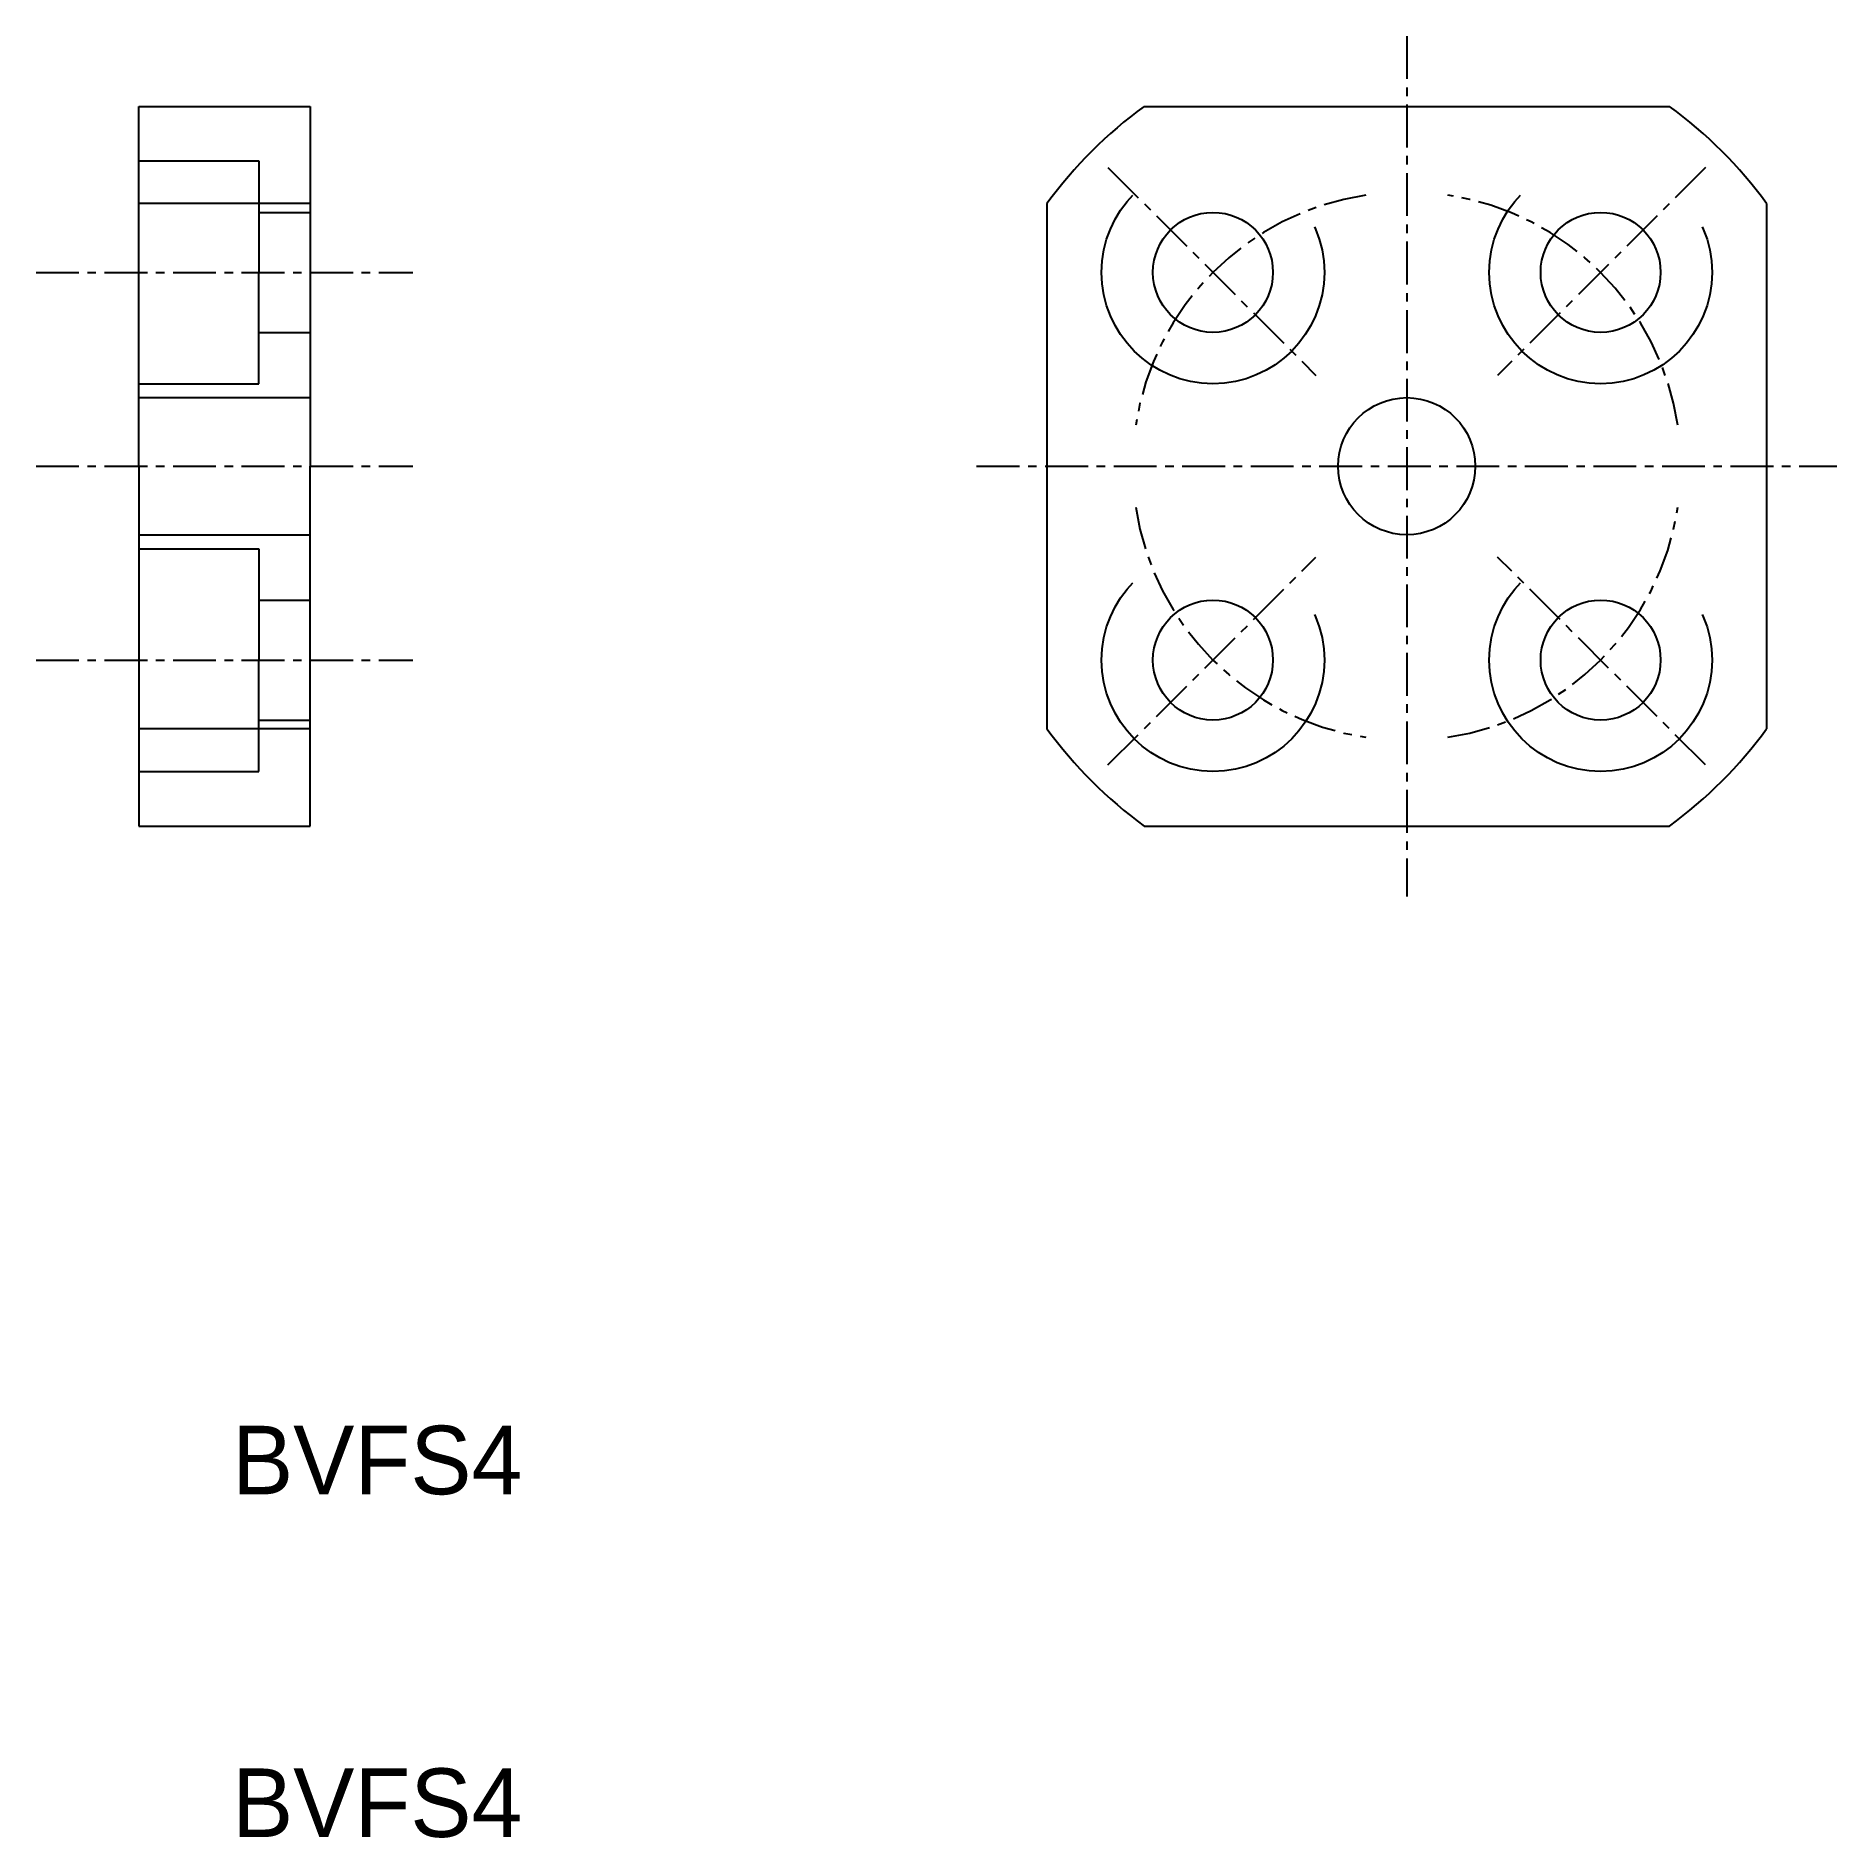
# Model space of a CAD drawing. Extents: x 120.5 to 173.1, y 84 to 136.6.
import ezdxf

# ---------------------------------------------------------------- set-up
doc = ezdxf.new("R2010")
doc.units = 0
doc.linetypes.add('CENTER', pattern=[2, 1.25, -0.25, 0.25, -0.25])
doc.linetypes.add('DASHED', pattern=[19.05, 12.7, -6.35])
doc.layers.get('0').update_dxf_attribs({"linetype": 'CONTINUOUS'})
doc.layers.add('CENTER', color=1, linetype='CENTER')

msp = doc.modelspace()

# ---------------------------------------------------------------- linework, layer by layer
for p, q in [((123.539, 124.055), (123.539, 134.555)), ((123.539, 134.555), (128.539, 134.555)), ((128.539, 134.555), (128.539, 124.055)), ((152.875, 134.555), (168.204, 134.555)), ((153.757, 134.555), (167.468, 134.555)), ((128.539, 131.719), (123.539, 131.719)), ((150.039, 131.719), (150.039, 116.39)), ((171.039, 131.719), (171.039, 116.39)), ((123.539, 124.055), (123.539, 113.555)), ((128.539, 113.555), (128.539, 124.055)), ((128.539, 116.39), (123.539, 116.39)), ((123.539, 113.555), (128.539, 113.555)), ((152.875, 113.555), (161.987, 113.555)), ((152.875, 113.555), (168.204, 113.555))]:
    msp.add_line(p, q)
at = {"color": 3, "linetype": 'DASHED'}
for p, q in [((123.539, 132.961), (127.039, 132.961)), ((127.039, 132.961), (127.039, 129.711)), ((127.039, 131.461), (128.539, 131.461)), ((127.039, 126.461), (127.039, 129.711)), ((127.039, 127.961), (128.539, 127.961)), ((123.539, 126.461), (127.039, 126.461)), ((123.539, 126.055), (128.539, 126.055)), ((123.539, 122.055), (128.539, 122.055)), ((123.539, 121.648), (127.039, 121.648)), ((127.039, 121.648), (127.039, 118.398)), ((127.039, 120.148), (128.539, 120.148)), ((127.039, 115.148), (127.039, 118.398)), ((127.039, 116.648), (128.539, 116.648)), ((123.539, 115.148), (127.039, 115.148))]:
    msp.add_line(p, q, dxfattribs=at)
for centre in [(154.883, 129.711), (166.196, 129.711), (154.883, 118.398), (166.196, 118.398)]:
    msp.add_circle(centre, 3.25, dxfattribs=at)
for centre, radius in [((154.883, 129.711), 1.75), ((166.196, 129.711), 1.75), ((160.539, 124.055), 2), ((154.883, 118.398), 1.75), ((166.196, 118.398), 1.75)]:
    msp.add_circle(centre, radius)
for start, end in [(126.1289, 143.8711), (36.1289, 53.8711), (216.1289, 233.8711), (306.1289, 323.8711)]:
    msp.add_arc((160.539, 124.055), 13, start, end)
at = {"layer": 'CENTER', "color": 1, "linetype": 'CENTER'}
for p, q in [((160.539, 136.607), (160.539, 111.502)), ((151.82, 132.774), (157.888, 126.706)), ((169.258, 132.774), (163.191, 126.706)), ((120.539, 129.711), (131.539, 129.711)), ((120.539, 124.055), (131.539, 124.055)), ((147.987, 124.055), (173.092, 124.055)), ((151.82, 115.336), (157.888, 121.403)), ((169.258, 115.336), (163.191, 121.403)), ((120.539, 118.398), (131.539, 118.398))]:
    msp.add_line(p, q, dxfattribs=at)
for start, end in [(98.5801, 171.4199), (8.5801, 81.4199), (188.5801, 261.4199), (278.5801, 351.4199)]:
    msp.add_arc((160.539, 124.055), 8, start, end, dxfattribs=at)

# ---------------------------------------------------------------- texts
for p in [(126.26, 94.055), (126.26, 84.055)]:
    msp.add_text('BVFS4', height=2).set_placement(p)

doc.saveas('drawing.dxf')
